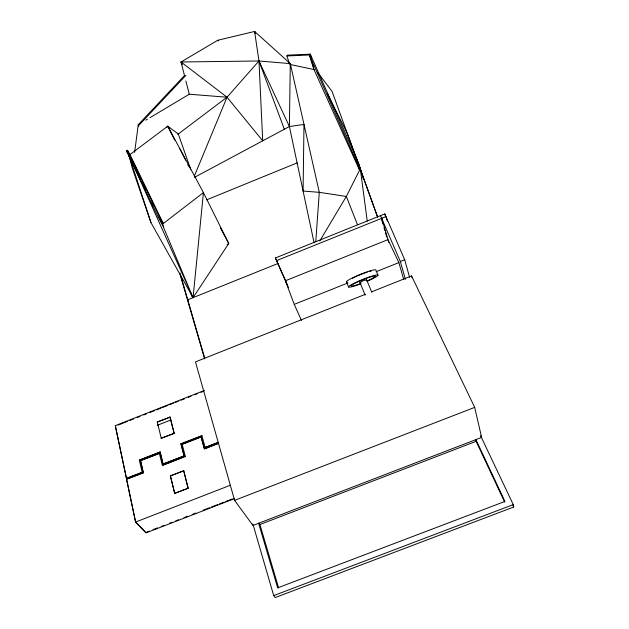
<?xml version="1.0" encoding="UTF-8"?>
<svg xmlns="http://www.w3.org/2000/svg" width="629" height="629" viewBox="0 0 629 629"><rect width="100%" height="100%" fill="white"/><g stroke="black" fill="none" stroke-linecap="round" stroke-linejoin="round"><path stroke-width="0.94" d="M314.083 242.786L289.395 126.531L290.291 63.608L254.596 31.45L217.697 40.287L181.018 61.988L184.659 76.211M315.782 241.709L319.288 192.332L290.504 64.551M193.064 297.651L203.426 192.608L167.762 126.185L128.969 155.324L132.46 168.572L150.944 222.603L193.064 297.651L228.744 243.47L203.426 192.608L162.266 224.317L193.064 297.651L128.969 155.324L130.038 154.773L163.406 223.727L162.266 224.317L159.703 219.01M134.614 152.352L138.278 124.676L184.722 75.331M194.361 176.002L227.038 97.212L258.967 60.989L254.596 31.45L255.405 33.211M319.807 240.938L346.335 196.452L360.299 168.761L347.279 133.411L327.591 94.13M363.397 179.084L358.522 162.848L310.262 54.165L309.712 54.967L286.863 55.957L289.458 63.545M286.863 55.957L287.414 55.163L310.262 54.165L311.426 57.829M365.095 295.08L359.922 282.413L363.263 280.66L366.628 279.74L371.818 292.406M366.628 279.74L366.18 280.125M166.52 127.671L167.762 126.185L178.29 134.001L190.736 169.602M185.972 75.299L138.82 125.375L138.278 124.676L138.577 126.602M227.211 244.681L228.744 243.47L220.417 227.918M177.795 134.37L227.038 97.212L262.71 140.817L258.967 60.989L181.018 61.988L182.237 64.669M145.802 120.186L147.469 119.188M149.977 117.686L189.266 94.232L227.038 97.212L181.018 61.988M194.471 177.354L289.395 126.531L303.988 124.44L303.092 191.035L319.288 192.332L346.335 196.452L357.461 224.655M130.038 154.773L127.506 150.268L126.437 150.826L158.272 217.304L159.42 216.706L163.406 223.727M206.532 199.896L297.116 162.895M310.262 54.165L309.185 54.597L357.343 163.312L359.12 169.217L360.299 168.761L377.644 217.147L332.033 91.339L317.857 72.705M288.514 287.76L275.408 257.953L384.775 213.923L404.699 259.722L409.573 277.279M276.422 260.665L386.049 216.557L387.378 221.211M278.175 263.417L187.481 299.891L188.079 300.89M405.422 279.418L400.327 261.467L404.699 259.722M403.621 279.134L398.888 262.615L387.975 239.649L285.393 280.77L294.246 304.365L347.931 282.94M376.134 271.689L398.888 262.615M365.488 294.262L195.47 361.887L234.593 500.362L252.96 525.467L481.61 437.407L474.691 407.372L411.555 275.934L371.825 291.738M204.433 390.42L115.249 425.691L126.468 478.472L142.146 472.332L139.323 460.106L160.104 451.944L163.1 464.123L184.116 455.891L180.948 443.767L201.956 435.716L181.066 443.925M118.166 425.055L127.27 421.454M129.999 420.376L133.639 418.93M137.279 417.491L140.008 416.414M143.648 414.975L146.376 413.898M150.017 412.451L154.569 410.658M156.385 409.935L160.938 408.135M162.754 407.419L167.306 405.619M169.13 404.895L173.675 403.095M175.499 402.379L178.227 401.294M180.955 400.217L184.596 398.778M188.236 397.339L190.964 396.254M194.605 394.815L197.341 393.738M200.973 392.299L203.71 391.222M357.343 163.312L358.522 162.848M161.307 438.421L157.266 422.075L170.019 417.043L174.209 433.35L161.189 438.271L174.209 433.35M170.137 417.2L157.266 422.075M157.219 425.346L170.876 419.952M160.23 452.102L139.323 460.106M140.503 460.625L159.467 453.375L140.503 460.625L143.326 472.859L126.523 479.243L143.2 472.709M163.218 465.075L185.335 456.41L182.151 444.271L201.107 436.833L204.456 448.925L218.64 443.366M201.217 436.99L182.151 444.271M126.335 478.323L142.146 472.332M160.104 451.944L162.982 463.974L184.116 455.891M218.294 442.305L205.085 447.478L218.405 442.462M201.107 436.833L204.339 448.768L218.53 443.209M170.365 475.807L183.747 470.775L188.157 488.23L174.72 493.458L170.365 475.807L174.72 493.458M170.483 475.956L183.747 470.775M174.603 493.317L188.157 488.23M126.523 479.243L135.549 522.07L230.418 485.218M146.675 532.103L149.411 531.049M153.051 529.634L157.596 527.873M161.236 526.465L163.965 525.404M169.429 523.289L172.157 522.235M175.798 520.82L178.526 519.766M183.99 517.651L187.631 516.236M192.175 514.475L195.816 513.067M203.096 510.245L209.465 507.776M211.289 507.068L217.658 504.6M219.474 503.9L224.026 502.139M225.85 501.431L232.219 498.962M234.232 498.711L145.967 532.912L135.549 522.07M234.593 500.362L474.691 407.372M258.889 523.092L259.926 524.539L476.106 441.306L475.697 439.592M252.874 523.926L273.701 595.608L513.272 504.607L480.886 436.377M513.272 504.607L513.751 506.998L275.258 597.55L273.701 595.608M360.912 282.311L359.922 282.413M284.339 129.236L258.967 60.989L290.291 63.608L289.741 64.394L314.358 69.622M145.771 532.456L135.612 521.889L126.854 480.336M217.697 40.287L218.302 40.956M185.335 456.41L162.337 465.421L159.341 453.226M158.272 217.304L163.721 226.872M126.437 150.826L128.544 154.577M150.944 222.603L128.969 155.324L129.928 157.03M167.762 126.185L174.768 140.188M179.925 148.845L185.586 160.175M187.764 164.531L188.637 166.276M128.969 155.324L131.956 161.519M132.813 163.288L133.662 165.057M135.801 169.476L140.07 178.322M142.201 182.748L145.621 189.824M151.597 202.208L153.303 205.746M127.506 150.268L159.42 216.706M380.474 215.653L400.327 261.467M480.776 435.645L481.61 437.407M512.91 505.229L513.751 506.998M475.901 439.616L504.953 501.431L277.664 587.871L258.645 523.304M476.106 441.306L504.639 502.076M258.967 60.989L289.395 126.531M358.679 165.191L360.299 168.761L367.242 221.117M359.12 169.217L313.832 69.253L309.476 55.517M294.246 304.365L301.448 320.413M275.408 257.953L286.95 283.821M377.998 275.203L375.898 270.1A15.843 1.785 -22 0 0 359.198 274.826A15.843 1.785 -22 0 0 347.074 282.099M346.5 281.831L348.576 286.934M254.596 31.45L255.264 33.282M310.875 58.631L313.486 66.871M259.926 524.539L278.647 587.973M190.642 292.469L191.751 296.228M381.74 218.287L388.785 242.44M381.567 219.372L382.927 224.018M384.012 227.737L384.83 230.521M385.373 232.384L386.733 237.031M179.988 273.041L204.755 358.286M180.161 274.661L204.614 358.892M384.775 213.923L385.577 216.714M411.555 275.934L412.074 277.829M201.846 435.559L205.196 447.636M185.87 80.96L189.266 94.232M180.948 443.767L184.006 455.734M183.629 470.626L188.04 488.08M170.019 417.043L174.099 433.192M138.278 124.676L138.726 126.571M140.629 460.774L143.326 472.859M115.437 426.132L126.468 478.472M361.054 283.742A15.851 1.698 -22 0 1 350.652 285.134A15.851 1.698 -22 0 1 375.033 275.258A15.851 1.698 -22 0 1 367.077 281.305M352.515 278.309A13.028 1.47 -22 0 1 354.127 277.483M355.015 277.051A13.028 1.47 -22 0 1 357.193 276.052M357.948 275.722A13.028 1.47 -22 0 1 360.315 274.724M361.117 274.401A13.028 1.47 -22 0 1 363.507 273.473M364.285 273.19A13.028 1.47 -22 0 1 367.242 272.176M369.766 271.421A13.028 1.47 -22 0 1 371.126 271.091M360.22 283.734A13.044 1.4 -22 0 1 353.191 284.237A13.044 1.4 -22 0 1 372.879 276.312A13.044 1.4 -22 0 1 367.155 280.935"/></g></svg>
